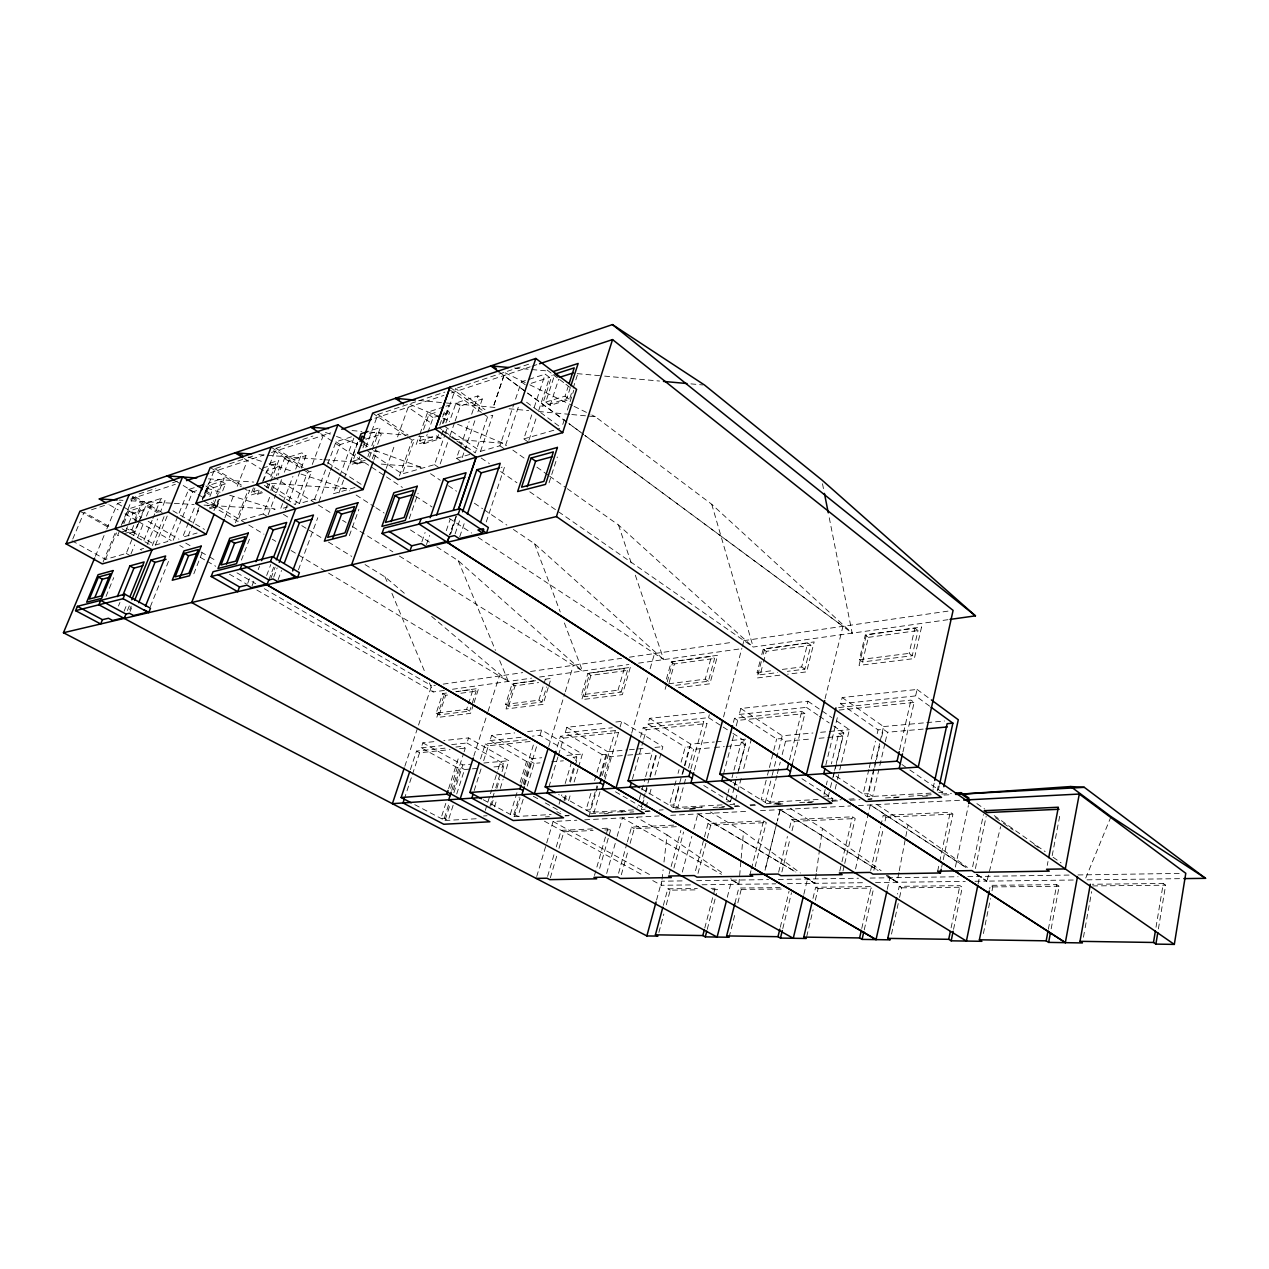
<?xml version="1.0" encoding="UTF-8"?>
<svg xmlns="http://www.w3.org/2000/svg" width="1269" height="1269" viewBox="0 0 1269 1269"><rect width="100%" height="100%" fill="white"/><g stroke="black" fill="none" stroke-linecap="round" stroke-linejoin="round"><path stroke-width="0.75" stroke-dasharray="5 3.75" d="M738.891 884.271L743.491 831.734L710.513 812.017M690.431 884.905L661.355 885.286L663.116 869.773M663.988 862.016L667.066 834.891L636.308 817.22M816.253 873.532L814.904 883.319L804.26 877.006M816.522 871.565L819.488 850.024M819.758 848.073L822.455 828.483L789.429 807.845M1156.011 927.242L1163.261 883.494L1092.292 884.255M1158.407 928.908L1165.624 885.191L1163.261 883.494M1083.456 937.22L1084.821 929.622M1085.169 927.718L1091.673 891.631M1048.368 929.194L1056.744 884.636L990.391 885.334L989.63 889.093M1051.16 928.829L1059.155 886.254L1056.744 884.636M1052.191 855.639L1060.297 813.048M1047.258 865.379L1047.988 861.492M898.88 872.628L897.024 882.272L886.444 875.705L897.199 882.272L887.523 875.309M899.245 870.724L905.479 838.301M905.844 836.398L908.033 824.961L875.071 803.325M983.427 933.54L990.47 898.579M992.025 890.806L992.818 886.92L990.391 885.334M975.417 868.535L986.14 816.411M978.066 884.017L979.62 876.419M953.558 929.336L962.299 887.221L959.872 885.667L899.261 886.317L897.548 894.026M972.657 866.727L983.427 814.539M951.1 927.829L959.872 885.667M955.367 867.06L968.374 805.529M941.614 867.282L942.835 861.588M943.232 859.684L952.94 814.111L950.227 812.255L883.208 815.38L881.051 824.882M937.632 871.2L939.266 863.602M939.663 861.699L950.227 812.255M938.743 792.681L942.581 792.459L943.406 788.636M937.22 790.904L938.457 785.225M939.266 785.812L938.441 789.619L932.667 789.952M933.08 788.065L934.333 782.37M891.504 934.063L899.15 899.388M899.578 897.453L901.688 887.824L899.261 886.317M887.237 889.363L889.902 877.767M861.762 928.448L871.248 886.619L815.65 887.221L812.906 898.722M902.925 751.978L914.14 702.423L910.952 700.107L835.954 707.832M929.59 706.135L915.615 695.92L917.075 689.448L842.188 697.538L840.665 703.787L878.069 729.881L883.43 729.389L887.491 732.245L924.165 729.009M864.237 929.891L873.675 888.11M870.661 870.502L880.607 826.785M899.673 749.725L910.952 700.107M873.881 870.328L883.351 828.546M885.08 820.948L885.936 817.157L883.208 815.38M912.237 655.74L909.112 653.376L914.901 628.155L865.284 635.039L859.351 659.674L862.492 661.958L912.237 655.74L918.01 630.55L914.901 628.155M930.986 793.109L867.298 796.71L879.607 743.618M880.051 741.731L883.557 726.566L842.188 697.538M884.874 743.555L872.691 796.409L868.535 793.664L874.23 769.093M874.674 767.206L875.975 761.527M876.419 759.639L879.925 744.522M881.669 736.956L883.43 729.389M855.528 868.932L870.296 804.943L966.375 867.758L870.439 804.927M885.318 741.683L887.491 732.245M842.997 870.915L844.297 865.299M844.742 863.428L855.211 818.553L852.482 816.808L791.602 819.631L789.286 829.022M868.853 769.474L863.142 793.982L868.535 793.664M869.297 767.586L875.436 741.191M877.196 733.641L878.069 729.881M839.777 871.089L841.537 863.602M841.966 861.73L852.482 816.808M832.147 801.754L832.892 798.645L800.469 777.754M835.192 789.064L837.017 781.403M837.477 779.483L839.317 771.822M839.761 769.902L841.141 764.16M841.601 762.241L849.389 729.675L833.463 718.746M806.703 936.57L813.08 909.746M815.348 900.165L818.093 888.665L815.65 887.221M803.848 894.312L807.512 879.02M828.181 797.027L830.005 789.429M830.465 787.526L832.29 779.912M832.75 778.024L834.114 772.313M834.574 770.41L835.954 764.699M836.398 762.812L842.79 736.179L838.73 733.403L831.385 763.89M833.321 776.866L843.869 732.943L830.846 724.06M862.492 661.958L868.393 637.355L865.284 635.039M825.833 765.048L837.778 715.748M824.025 794.362L825.865 786.748M826.325 784.845L827.245 781.022M780.292 927.242L789.048 891.282M782.767 928.622L791.507 892.694M781.878 871.946L790.19 838.206M792.03 830.703L794.331 821.329L791.602 819.631M825.056 698.696L842.949 626.315L585.041 435.6M778.643 872.184L787.43 836.525M776.85 822.946L764.969 870.518L776.755 822.962M780.165 809.638L777.326 821.043L780.086 809.638L878.307 870.55M792.348 763.859L804.895 713.543L801.707 711.37L734.481 718.302L733.006 723.885M817.839 715.161L806.434 707.372L807.972 701.234L740.81 708.483L739.256 714.431L776.66 738.986L781.482 738.542L785.559 741.223L811.208 738.97M789.556 759.893L801.707 711.37M818.14 799.47L765.334 802.452L772.091 775.787M772.298 774.788L782.212 735.798L812.921 733.006M782.291 669.413L801.691 666.955L807.75 643.002L810.875 645.239L804.832 669.16L787.367 671.349M749.995 874.563L750.962 870.74M751.438 868.821L763.541 820.948L707.991 823.533L695.222 871.851M776.898 775.518L770.172 802.182L766.016 799.597L761.178 799.882L766.984 777.04M777.389 773.614L780.261 762.177M782.196 754.563L785.559 741.223M755.182 866.616L766.27 822.613L763.541 820.948M1073.241 880.02L986.965 881.13L1000.654 826.722M734.91 903.354L738.796 888.046L780.134 887.602M767.475 775.137L768.919 769.426M769.411 767.523L773.281 752.295M773.757 750.391L776.66 738.986M729.104 937.252L735.417 912.379M737.844 902.814L741.239 889.426L738.796 888.046M727.296 897.231L731.737 880.147L738.923 884.287L730.722 878.656M734.18 787.668L729.802 804.451L734.45 804.197L741.762 776.089M743.697 768.586L751.486 738.606M704.787 927.988L715.066 888.3L717.508 889.664L711.592 889.728M707.245 929.32L716.525 893.439M761.305 661.561L757.006 677.995L779.912 675.156M763.224 654.249L764.652 648.776L814.159 641.908L806.624 671.856L787.541 674.22M727.597 794.457L725.646 801.929L730.309 801.659L731.769 796.044M728.089 792.586L729.072 788.858M732.007 777.643L733.466 772.044M733.958 770.172L741.286 742.159L745.934 741.746L736.654 777.326M759.893 661.784L757.054 672.602L760.194 674.743L763.018 663.941M763.494 662.148L766.317 651.346L810.875 645.239M734.703 784.813L736.163 779.198M734.656 785.797L735.639 782.069M738.542 770.886L745.363 744.776L741.286 742.159M723.457 774.328L734.243 733.403M736.21 725.963L737.686 720.38L804.895 713.543M697.998 873.421L706.801 839.999M707.293 838.143L710.719 825.136L766.27 822.613M761.781 654.582L763.192 649.173L807.75 643.002M723.536 716.969L741.873 648.269M742.381 646.365L743.92 640.639M682.31 872.057L691.827 836.43M693.826 828.927L697.839 813.921L795.711 872.009M663.354 905.368L667.811 888.808L697.347 888.49M673.902 868.075L683.594 832.004M658.881 932.429L663.83 914.045M666.288 904.845L670.238 890.14L697.807 889.855M690.939 768.84L703.787 721.458L706.976 723.504L694.191 770.838M656.565 900.086L661.672 881.209L684.99 880.86M704.279 712.432L649.569 718.349L647.967 724.012L708.562 717.651L709.339 714.733M669.08 874.135L670.619 868.424M671.142 866.521L680.866 830.418M675.996 780.863L669.334 805.196L673.712 804.943L683.943 767.428M684.451 765.556L689.559 746.807L693.62 749.329L712.781 747.647M641.242 788.636L673.474 807.623L679.074 787.097M682.643 774.027L690.78 744.142L714.288 742M675.774 685.308L708.388 681.231L714.59 658.437L711.481 656.343L671.253 661.91L664.972 684.245M685.482 779.293L677.852 807.385L673.712 804.943M688.544 768.062L693.62 749.329M678.043 773.392L679.058 769.648M681.104 762.161L685.212 747.187L689.559 746.807M668.811 683.753L705.247 679.153L711.481 656.343M621.334 874.738L628.044 850.769M630.106 843.377L634.23 828.625L677.297 826.658M645.049 793.49L641.337 806.814L637.117 807.052M645.588 791.586L649.316 778.262M649.839 776.358L655.692 755.404M643.891 799.962L641.242 809.448L645.461 809.21L614.957 791.491M646 792.379L647.063 788.588M650.236 777.199L656.596 754.452M645.984 807.322L647.571 801.627M649.68 794.045L651.267 788.366M654.947 775.105L662.862 746.695L621.747 721.363L615.862 721.998M665.115 689.337L666.685 683.769M667.208 681.913L672.951 661.482L717.651 655.296L709.894 683.801L676.805 687.893M669.144 682.548L674.362 663.957L714.59 658.437M618.574 873.246L626.854 843.711M627.378 841.855L631.518 827.087L674.585 825.088M639.243 799.454L641.368 791.856M641.908 789.968L645.096 778.563M645.635 776.66L653.075 750.074M632.406 778.992L643.145 741.048M643.684 739.161L646.365 729.675L706.976 723.504M606.677 873.453L616.702 838.238M617.146 836.382L622.46 817.855L721.49 874.309M594.479 875.467L607.962 828.181L610.675 829.704L598.841 871.28M640.496 737.21L643.193 727.708L703.787 721.458M631.692 733.165L648.031 676.298M650.125 668.731L654.534 653.551M605.043 779.198L618.526 732.514L615.354 730.579L560.454 736.242L556.488 749.392M620.129 726.931L621.747 721.363M621.128 692.128L627.457 670.397L624.364 668.398L587.864 673.458L581.488 694.793L584.597 696.697L621.128 692.128L618.019 690.177L581.488 694.793M590.878 793.395L586.04 810.019L590.022 809.781L597.001 785.733M599.682 776.485L606.122 754.294L610.151 756.689L625.807 755.309M588.959 816.427L597.842 785.812M600.586 776.342L607.724 751.724L627.409 749.916M602.363 775.454L615.354 730.579M599.999 791.793L594.13 812.097L590.022 809.781M604.282 777.009L610.151 756.689M618.019 690.177L624.364 668.398M594.638 780.483L602.156 754.643L606.122 754.294M550.334 877.799L556.821 855.734M558.994 848.374L563.864 831.829L593.115 830.497M564.007 800.2L565.673 794.553M569.575 781.387L573.477 768.205M575.714 760.686L576.824 756.927L540.007 735.338L532.314 736.131M564.8 800.85L566.466 795.235M570.352 782.101L576.998 759.608L573.001 757.26L576.824 756.927M568.607 800.691L570.812 793.22M574.127 782.021L577.982 768.966M578.537 767.095L582.392 754.024L541.641 730.008L524.335 731.88M547.605 876.371L554.109 854.275M556.282 846.915L561.168 830.354L592.369 828.911M536.724 876.498L553.078 821.471L576.824 820.234M559.058 804.197L561.834 794.806M565.181 783.544L571.875 761.019M584.597 696.697L590.942 675.394L627.457 670.397M548.938 786.891L557.963 756.863M558.519 754.992L563.595 738.098L618.526 732.514M602.156 754.643L565.213 732.689L566.846 727.28L604.092 723.267M548.716 746.553L564.753 693.651M565.324 691.748L573.334 665.289M523.177 799.359L517.99 816.395L513.929 814.19L510.297 814.397L517.26 791.697M527.222 786.114L534.154 763.399L539.991 762.875M548.192 687.687L543.053 704.406L506.045 708.974L514.072 683.515L535.47 680.549M548.763 685.831L551.047 678.392L543.259 679.47M520.163 782.243L526.54 761.432L530.156 761.114L534.154 763.399M521.638 783.259L533.551 744.395M513.929 814.19L519.148 797.122M523.209 783.861L530.156 761.114M483.219 799.708L514.357 816.601L520.084 797.9M524.081 784.797L532.092 758.608L541.752 757.736M524.827 785.035L536.692 746.204M540.007 735.338L541.641 730.008M535.518 680.707L512.042 683.959L505.601 704.374L538.881 700.171L545.305 679.359L548.367 681.231M505.601 704.374L508.663 706.198L541.974 702.027L546.622 686.91M494.529 806.846L496.829 799.47M500.256 788.398L503.127 779.182M503.698 777.326L508.853 760.734L468.562 737.908L443.801 740.588M485.297 810.368L491.69 789.889M492.261 788.033L497.496 771.282M498.082 769.411L499.827 763.843L503.317 763.526L501.001 770.981M489.961 806.418L495.196 789.635M495.767 787.763L500.414 772.853M491.642 805.101L493.371 799.518M496.845 788.366L499.732 779.071M502.048 771.647L503.793 766.064L499.827 763.843M508.663 706.198L515.087 685.799L538.579 682.579M474.241 790.46L481.3 768.11M483.663 760.654L488.375 745.76L530.68 741.445M526.54 761.432L490.008 740.573L491.642 735.417L514.722 732.927M480.539 758.91L485.266 743.983L527.555 739.637M453.128 805.276L448.322 820.313L444.309 818.219L440.977 818.41L445.816 803.372M456.729 793.982L464.549 769.522L470.434 769.014M473.797 756.118L487.502 713.257M488.042 711.401L499.367 675.996M448.607 788.652L459.251 755.563M450.638 788.335L457.284 767.65L460.599 767.348L464.549 769.522M549.065 482.791L557.345 456.999M451.748 790.349L463.534 753.612M464.121 751.771L465.295 748.107L462.202 746.362L454.588 747.155M451.701 744.602L466.929 742.999L468.562 737.908M444.309 818.219L449.131 803.15M453.366 789.952L460.599 767.348M414.741 804.657L444.991 820.504L450.336 803.832M453.89 792.728L462.788 764.937L470.466 764.239M570.304 387.68L566.704 398.847L541.847 406.429L552.11 375.18M446.45 693.048L442.643 693.572L436.187 713.146L466.643 709.308L467.817 705.675M468.404 703.867L473.083 689.368L476.113 691.145L471.433 705.627M553.665 377.829L545.718 402.067L550.143 405.35L569.48 399.481L572.525 390.059M573.128 388.187L577.982 373.134M436.187 713.146L439.217 714.875L469.689 711.068L470.862 707.452M562.77 424.417L564.499 419.024M567.402 410.03L573.778 390.249M473.48 704.454L470.609 713.352L436.758 717.54L444.784 693.112M474.051 702.677L478.635 688.433L456.079 691.557M545.718 402.067L565.054 396.15L568.1 386.728M550.143 405.35L558.661 379.272M528.887 440.264L536.184 418.088M538.627 410.68L549.556 377.416L545.194 374.133L521.337 381.842L514.595 401.94M439.217 714.875L445.657 695.317L449.464 694.793M404.256 799.153L419.579 752.755L450.067 749.646M457.284 767.65L421.213 747.79L422.847 742.841L434.284 741.604M528.285 442.104L523.811 438.9L531.759 414.836M534.201 407.444L545.194 374.133M404.843 766.254L417.913 726.963M418.532 725.091L431.603 685.783L435.473 685.228M486.265 521.94L504.729 466.405L501.128 467.404M410.363 769.648L416.518 751.074L445.07 748.139M505.617 445.181L518.783 405.731M444.372 426.146L480.507 451.367L499.907 445.784L513.977 403.764M459.743 536.724L464.819 521.686M480.507 451.367L492.769 415.249L487.582 416.851L475.32 452.874L439.217 427.748M503.967 375.529L493.34 406.826L503.872 375.561L526.159 392.042L499.637 372.309M450.844 533.678L456.539 516.88M455.143 533.773L460.092 519.148M446.276 530.712L450.098 519.481M462.186 457.665L464.073 452.161M464.708 450.321L475.383 419.167M477.905 411.822L482.299 398.989L477.985 395.88L456.015 402.987L449.496 421.657M421.911 541.704L425.099 532.472M426.463 544.623L429.636 535.407M460.933 461.329L456.507 458.283L459.664 449.115M460.298 447.275L469.149 421.578M471.671 414.233L477.985 395.88M440.216 463.883L449.289 437.757M449.94 435.901L454.476 422.831M455.127 420.975L460.314 406.048L482.299 398.989M441.628 435.188L443.468 429.921M445.911 422.91L449.591 412.393L445.292 409.348M366.757 450.368L402.21 473.924L434.521 464.628L444.943 434.744M445.593 432.872L446.894 429.128M439.756 425.147L444.673 411.108M409.205 518.656L418.12 493.229M438.566 434.617L437.282 438.281L416.105 444.721L419.309 435.679M442.405 423.624L448.829 405.319L445.292 406.461M443.436 423.227L455.587 388.536L485.012 409.681M420.911 437.012L419.595 440.74L423.909 443.69L427.193 434.395M427.859 432.523L433.11 417.644L449.591 412.393M419.944 433.871L427.653 412.171L443.531 407.032M423.545 429.557L428.827 414.662L437.979 411.711M399.418 475.97L412.187 440.105L414.487 439.391L402.21 473.924M386.22 468.42L394.897 444.309M397.562 436.901L408.221 407.222L432.618 424.116M349.372 535.629L358.889 509.361M367.867 456.602L369.184 452.985M371.817 445.752L377.083 431.301L381.319 434.157L377.385 444.991M369.549 457.252L371.595 451.669M372.261 449.797L380.414 427.447L369.85 430.873M372.325 458.696L376.719 446.799M373.768 460.124L377.099 450.923L374.91 451.605L369.977 448.306M355.447 454.048L352.814 461.218L357.065 464.01L359.682 456.856M362.966 447.909L366.233 438.963L381.319 434.157M365.821 447.449L377.908 414.408L416.962 401.401M338.902 492.911L343.566 480.221M344.232 478.413L357.572 442.199M357.652 442.929L349.53 465.009L365.361 460.187M339.299 477.477L333.271 493.784L355.304 487.439M339.965 475.653L354.035 437.583M329.861 472.29L318.868 501.858L314.601 499.177L299.405 503.539L264.999 482.077M330.559 470.45L340.171 444.578L355.161 439.772M298.453 569.765L317.773 517.72M314.601 499.177L327.021 465.866M327.719 464.026L335.999 441.818L354.701 435.775M273.723 577.109L277.165 567.909M278.101 579.679L281.528 570.495M266.664 575.476L270.805 564.515M299.405 503.539L311.603 471.132L307.526 472.385L295.328 504.713L260.97 483.33M268.838 579.949L273.644 567.18M312.269 464.486L323.325 435.33M271.011 578.029L275.135 567.084M285.462 509.773L288.19 502.556M288.888 500.747L300.531 470.006M301.213 468.198L306.019 455.539L301.879 452.874L284.494 458.49L278.101 475.145M247.693 583.359L249.755 577.934M282.606 503.555L280.544 508.98L287.936 506.854M283.288 501.747L292.933 476.398M295.677 469.165L301.879 452.874M252.039 585.866L254.086 580.456M258.21 569.622L259.574 566.022M204.008 501.112L237.636 521.337L263.206 513.977L269.599 497.337M272.423 489.929L275.262 482.537M268.124 514.691L275.896 494.371M276.594 492.531L281.544 479.603M284.367 472.211L288.602 461.123L306.019 455.539M266.633 487.629L268.029 483.981M270.852 476.684L275.77 463.899L279.878 466.5L276.372 475.621M268.029 488.295L270.059 483.045M270.725 481.3L278.799 460.346L267.585 463.962M241.396 560.137L249.454 539.182M270.773 490.215L273.581 482.918M254.974 488.01L253.562 491.642L257.702 494.18L259.098 490.564M262.588 481.538L266.791 470.688L279.878 466.5M263.365 481.062L276.007 448.338L292.6 442.802M235.447 522.78L247.899 490.786L249.739 490.215L237.636 521.337M253.419 487.819L250.564 495.164L261.763 491.753M224.946 517.657L233.623 495.529M237.24 486.297L247.376 460.473M213.938 510.693L218.189 499.954L219.949 499.399L215.603 510.424M209.528 508.821L216.412 506.728L219.886 497.94M222.662 490.897L225.454 483.87L221.409 481.395L209.337 485.266L204.468 497.496M193.824 573.826L202.421 551.983M207.18 505.855L212.351 504.269L213.731 500.747M216.523 493.704L221.409 481.395M215.778 499.463L212.938 506.617L209.496 507.663M216.491 497.67L224.28 477.985L208.75 482.997L202.39 498.939M198.868 507.806L197.456 511.344L200.899 510.297M202.326 500.113L214.858 468.689L222.218 466.246M188.193 535.93L192.523 525.08M193.237 523.272L199.725 506.997M203.341 497.94L207.656 487.09L203.659 484.647M209.893 496.449L213.351 487.724L225.454 483.87M150.361 606.661L169.729 558.328M188.446 522.685L182.657 537.184L197.123 533.012M189.176 520.877L194.966 506.394M194.252 487.693L188.605 489.517L167.667 541.498L155.452 545.02L126.361 528.364M173.171 540.261L181.8 518.783M182.53 516.991L192.587 491.928L198.25 490.104M130.136 611.42L131.611 607.756M124.092 611.23L127.059 603.917M164.066 516.642L152.169 545.956L121.412 528.38M127.408 610.5L129.644 605.123M155.452 545.02L167.365 515.626L165.747 516.134M129.708 609.818L131.183 606.17M143.952 540.293L152.121 520.274M152.867 518.466L161.036 498.447L164.986 500.779L160.544 511.693M118.477 606.027L119.952 602.426M147.22 544.401L157.578 518.958M130.961 553.887L134.641 544.893M137.591 537.691L143.492 523.304M146.443 516.102L150.868 505.3L164.986 500.779M134.482 520.274L139.685 507.679L143.603 509.964L138.416 522.558M106.009 596.43L113.734 577.649M129.406 533.154L134.72 531.537L137.686 524.351M72 540.784L105.486 559.407L126.218 553.427L132.88 537.231M133.626 535.423L146.95 503L161.036 498.447M1085.756 878.037L1111.025 816.601M123.87 523.605L129.041 511.106L139.685 507.679M125.568 531.203L132.944 513.358L143.603 509.964M103.043 562.104L115.749 531.552M105.486 559.407L116.51 532.853M121.237 525.414L133.531 495.767M119.032 532.108L117.557 535.677L120.967 534.646M122.728 523.193L128.645 508.932L142.318 504.507L131.199 531.521L122.665 534.122M95.397 556.282L106.041 530.791M106.802 528.967L117.446 503.476L123.045 501.62M72.761 539.008L84.119 512.232L108.96 526.381M91.511 509.773L108.119 504.237M139.098 493.911L155.817 488.343M172.552 482.775L178.12 480.919M229.594 463.788L246.186 458.268M248.026 457.649L255.386 455.19M294.44 442.199L312.888 436.06M418.818 400.782L444.848 392.105M457.459 387.917L530.49 363.6M130.517 499.161L175.36 484.314M210.48 472.687L264.063 454.952M271.455 452.494L330.701 432.888M374.974 418.231L443.896 395.405M451.399 392.93L530.188 366.852M532.06 366.233L537.675 364.362M262.683 468.102L275.77 463.899M369.565 433.728L377.083 431.301M531.188 383.317L549.556 377.416M121.935 531.997L130.786 529.284L134.72 531.537M253.562 491.642L259.162 489.913M352.814 461.218L362.22 458.331M419.595 440.74L436.06 435.695L440.406 438.693L423.909 443.69M257.702 494.18L265.173 491.912M357.065 464.01L364.6 461.71M143.651 548.414L140.24 549.398L144.269 551.682M456.507 458.283L471.56 453.953M523.811 438.9L559.724 428.557M773.852 804.165L781.181 802.69L763.668 803.911M621.001 812.144L626.061 811.335L614.259 812.16M689.527 809.067L702.28 807.084L674.886 809.003M443.198 684.118L522.717 672.618M530.49 671.491L621.651 658.31M629.361 657.199L732.197 642.32M743.856 640.639L949.244 610.944M256.846 590.022L433.221 691.97L444.769 690.352M452.478 689.273L531.727 678.138M539.531 677.043L628.885 664.496M638.545 663.148L741.429 648.697M529.792 491.801L753.199 647.047L948.054 619.684M455.968 691.732L473.083 689.368M460.885 693.239L476.113 691.145M868.393 637.355L918.01 630.55M757.054 672.602L772.583 670.635M859.351 659.674L909.112 653.376M760.194 674.743L777.659 672.57M421.213 747.79L442.167 745.601M490.008 740.573L522.701 737.146M565.213 732.689L612.293 727.756M739.256 714.431L806.434 707.372M840.665 703.787L915.615 695.92M459.584 748.678L465.295 748.107M839.158 710.053L914.14 702.423M483.901 763.002L508.853 760.734M566.91 755.436L582.392 754.024M629.392 749.741L645.144 748.298M654.978 747.409L662.862 746.695M716.239 741.826L724.076 741.112M731.912 740.398L745.617 739.145M820.599 732.308L849.389 729.675M883.557 726.566L924.863 722.791M926.83 722.616L944.533 720.998M838.73 733.403L843.869 732.943M472.401 768.84L478.286 768.316M493.974 766.936L503.793 766.064M551.682 761.844L563.373 760.813M627.758 755.134L651.251 753.072M714.701 747.473L724.282 746.632M726.201 746.458L745.363 744.776M819.108 738.272L842.79 736.179M629.9 812.128L633.818 811.859M645.556 811.034L649.458 810.764M659.245 810.082L663.164 809.812M689.765 809.067L695.602 808.654M713.099 807.433L724.773 806.624M734.497 805.942L738.384 805.672M750.058 804.863L755.896 804.451M775.978 804.26L783.877 803.705M799.676 802.595L813.508 801.627M831.274 800.39L841.157 799.708M849.056 799.153L856.956 798.598M868.059 799.153L871.93 798.883M885.508 797.931L901.022 796.853M908.778 796.313L932.049 794.68M941.741 794.013L951.449 793.331M545.432 816.903L549.366 816.633M565.102 815.539L569.035 815.269M590.656 813.778L612.293 812.287M483.552 815.951L487.058 815.745M823.565 796.266L828.736 795.964M444.991 820.504L479.73 818.553M514.357 816.601L551.158 814.524M633.39 809.892L590.148 812.319L558.646 794.553M673.474 807.623L722.109 804.895M827.721 798.931L832.892 798.645M565.086 815.919L569.004 815.713M604.393 813.762L608.311 813.54M645.128 811.51L650.918 811.192M691.716 808.956L695.618 808.734M719.063 807.449L724.932 807.132M734.703 806.592L742.524 806.148M750.328 805.72L756.197 805.403M777.865 804.213L783.734 803.88M807.195 802.595L813.064 802.278M832.623 801.199L840.443 800.771M850.214 800.231L860.001 799.692M868.075 799.248L871.962 799.026M893.36 797.852L901.133 797.424M922.531 796.25L930.304 795.822M943.93 795.06L951.702 794.632M584.739 819.822L659.119 815.951M670.698 815.332L748.773 811.272M760.496 810.653L850.611 805.958M858.431 805.561L961.728 800.168M602.125 828.451L607.962 828.181M604.821 829.958L610.675 829.704M794.331 821.329L855.211 818.553M885.936 817.157L952.94 814.111M696.649 880.686L768.602 879.591M778.294 879.449L858.479 878.243M870.217 878.069L958.079 876.736M967.803 876.593L1069.957 875.055M1077.952 874.944L1181.867 873.373M702.058 884.763L775.819 883.827M787.478 883.668L865.744 882.669M875.515 882.542L965.281 881.4M975.02 881.273L986.679 881.13L977.051 874.246M1087.041 879.845L1181.851 878.64M711.132 888.332L715.066 888.3M741.239 889.426L784.543 888.998M818.093 888.665L871.755 888.126M901.688 887.824L962.299 887.221M992.818 886.92L1059.155 886.254M1092.704 885.921L1165.624 885.191M119.048 500.113L122.998 500.351M130.897 500.811L172.394 503.238M174.361 503.349L194.125 504.507M203.992 505.094L275.119 509.25L229.673 495.211M208.513 478.841L253.768 482.077M271.487 483.346L346.247 488.692L349.546 490.802M258.892 454.619L322.072 459.505M324.039 459.664L367.487 463.026M381.303 464.089L420.785 467.151L424.036 469.34M352.068 430.588L361.887 431.412M369.739 432.079L407.048 435.219M418.818 436.203L444.356 438.36M454.175 439.185L503.254 443.309L506.458 445.578M514.468 367.994L547.796 370.992M577.205 373.641L602.68 375.941M604.647 376.116L659.547 381.049M690.907 383.873L702.677 384.935M419.008 400.481L444.483 402.828M446.434 403.003L497.369 407.682M509.123 408.777L528.713 410.569M538.516 411.473L569.844 414.36M571.811 414.535L595.32 416.708L711.735 504.285L852.165 633.152L828.657 514.77M206.942 488.184L222.091 492.864M248.296 457.062L261.477 461.329M269.012 463.756L291.616 471.053M301.039 474.098L346.247 488.692M325.498 432.443L334.651 435.79M336.491 436.457L362.141 445.8M374.974 450.463L420.785 467.151M410.014 404.446L441.089 417.406M442.929 418.167L450.241 421.213M457.554 424.258L503.254 443.309M505.062 372.785L528.078 383.984M529.839 384.84L572.319 405.509M574.08 406.366L590.006 414.122M591.782 414.979L595.32 416.708M416.518 751.074L419.579 752.755M544.449 821.202L644.16 875.864M652.758 880.575L661.355 885.286M667.811 888.808L670.238 890.14M553.078 821.471L651.33 875.515M422.847 742.841L462.788 764.937M556.821 811.7L560.914 813.968M533.361 796.282L538.484 799.137M545.305 802.928L560.66 811.478M466.929 742.999L503.317 763.526M126.218 553.427L130.215 555.679M485.266 743.983L488.375 745.76M631.518 827.087L634.23 828.625M79.963 511.185L108.928 527.666M491.642 735.417L532.092 758.608M129.041 511.106L132.944 513.358M442.643 693.572L445.657 695.317M466.643 709.308L469.689 711.068M109.562 504.903L118.128 509.852M124.981 513.802L136.973 520.734M138.686 521.733L171.22 540.531M179.786 545.48L183.196 547.462M200.328 557.361L205.467 560.327M207.18 561.326L215.746 566.275M229.435 574.191L246.567 584.089M117.446 503.476L122.57 506.458M124.267 507.441L141.351 517.355M148.172 521.321L178.913 539.151M185.734 543.116L190.858 546.082M201.105 552.031L207.926 555.996M209.639 556.98L216.476 560.946M236.954 572.842L255.735 583.74M264.269 588.689L431.603 685.783M132.452 496.671L159.101 512.232M131.976 497.845L157.308 512.692M146.95 503L150.868 505.3M135.228 496.766L162.289 512.644M172.917 510.788L204.499 529.427M697.95 813.921L795.822 871.993M804.023 877.006L814.666 883.319L806.751 877.593M560.454 736.242L563.595 738.098M707.991 823.533L710.719 825.136M566.846 727.28L607.724 751.724M175.693 480.999L204.563 498.368M211.288 502.461L263.936 534.17M272.28 539.214L275.817 541.34M291.093 550.54L508.346 681.421L498.463 657.628M512.042 683.959L515.087 685.799M188.605 489.517L192.587 491.928M538.881 700.171L541.974 702.027M212.351 504.269L216.412 506.728M205.34 490.564L211.828 494.498M205.055 491.991L211.622 495.973M703.756 785.479L734.45 804.197M209.337 485.266L213.351 487.724M263.206 513.977L267.41 516.546M210.21 467.547L241.348 486.741M242.982 487.756L247.899 490.786M283.447 514.373L288.444 517.451M301.768 525.652L321.739 537.945M328.401 542.037L351.719 556.393M365.044 564.594L385.03 576.887L404.573 593.464M214.858 468.689L243.093 486.122M732.927 782.37L765.334 802.452M643.193 727.708L646.365 729.675M647.967 724.012L685.212 747.187M780.038 809.638L878.132 870.55M649.569 718.349L690.78 744.142M587.864 673.458L590.942 675.394M244.267 458.569L331.003 512.977M342.598 520.353L346.04 522.431M352.639 526.651L392.851 551.841M399.434 556.076L582.503 671.015L563.722 621.191M273.596 450.701L301.054 468.261M302.672 469.292L307.526 472.385M284.494 458.49L288.602 461.123M276.007 448.338L303.513 465.945M271.058 447.164L303.18 467.642M304.719 468.689L309.588 471.751M356.129 495.037L374.244 506.68M375.894 507.727L384.11 513.025M410.458 529.95L430.207 542.64M436.79 546.876L458.204 560.628L582.408 671.031M708.562 717.651L721.553 726.027M723.187 727.074L731.309 732.308M732.927 733.355L745.934 741.746M327.545 462.55L361.062 484.298M734.481 718.302L737.686 720.38M976.448 874.246L986.965 881.13M976.178 874.262L986.679 881.13M836.065 776.168L867.298 796.71M671.253 661.91L674.362 663.957M740.81 708.483L782.212 735.798M335.999 441.818L340.171 444.578M320.66 433.633L402.416 487.439M415.518 496.147L432.079 506.981M449.289 518.371L471.624 533.043M478.143 537.406L663.703 659.61L634.801 573.604M705.247 679.153L708.388 681.231M364.044 442.199L368.946 445.482M363.378 443.912L368.327 447.211M430.54 473.702L440.28 480.269M448.401 485.726L456.523 491.198M474.4 503.222L482.521 508.695M484.139 509.789L506.886 525.096M513.39 529.459L534.503 543.671L663.703 659.61M434.521 464.628L438.915 467.611M372.658 413.139L405.858 435.79M407.444 436.869L412.187 440.105M377.908 414.408L408.126 435.045M819.457 716.271L829.228 722.949M807.972 701.234L820.71 709.99M822.312 711.084L831.861 717.651M901.926 764.493L908.271 768.871M909.857 769.966L942.581 792.459M667.066 834.891L724.202 874.167M976.876 803.594L984.76 809.067M994.198 815.618L1045.148 851.594M995.451 817.712L1001.971 822.201M1003.43 823.327L1013.296 830.053M1034.156 844.646L1040.77 849.135M442.342 430.889L466.659 447.798M481.141 457.982L489.374 463.582M500.605 471.513L516.943 482.759M428.827 414.662L433.11 417.644M763.192 649.173L766.317 651.346M801.691 666.955L804.832 669.16M499.907 445.784L504.364 448.94M512.866 450.114L525.667 459.204M536.866 467.135L548.081 475.082M549.667 476.208L565.673 487.566M567.275 488.692L618.495 525.001L753.088 647.063M1053.111 857.241L1061.09 862.888M456.015 402.987L460.314 406.048M908.033 824.961L967.422 867.377M449.924 387.251L482.172 410.268M450.432 390.249L481.379 412.409M482.934 413.52L487.582 416.851M822.455 828.483L881.178 870.74M743.491 831.734L800.422 873.009M526.572 402.241L560.01 426.844M917.075 689.448L929.765 698.775M527.507 392.978L567.64 422.625M568.893 423.576L583.55 434.395L569.131 423.83M584.803 435.362L852.197 633.152M527.745 393.216L567.529 422.656M521.337 381.842L525.683 385.078M565.054 396.15L569.48 399.481M547.098 370.04L551.793 373.609M553.363 374.799L558.074 378.368M559.645 379.558L564.356 383.127M565.926 384.317L570.638 387.87M431.634 616.417L508.314 681.437M385.03 576.887L388.092 584.2M391.915 593.337L425.575 673.712M429.398 682.849L433.221 691.97M458.204 560.628L495.433 650.315M534.503 543.671L560.248 611.959M618.495 525.001L632.295 566.117M711.735 504.285L753.199 647.047M822.486 483.727L823.644 489.548M921.564 627.029L914.346 658.563L859.065 665.384L866.441 634.659L921.564 627.029M630.312 667.399L622.413 694.603L581.805 699.631L589.752 673.03L630.312 667.399M455.968 516.546L449.686 535.058L456.063 516.531"/><path stroke-width="1.5" d="M1090.325 884.271L1079.998 941.328L1153.489 942.47L1155.885 944.104L1174.317 944.406L1185.785 873.31L1079.284 794.045L963.663 800.073M1153.489 942.47L1155.377 931.049M1155.885 944.104L1157.772 932.699M483.806 529.347L482.585 533.059L459.108 538.595L454.524 535.597L449.052 536.914L447.211 542.323L1065.341 942.645L1077.444 876.879M1079.284 794.045L1065.294 868.916L1046.513 869.249L1049.257 871.121L974.624 872.39L971.864 870.582L937.632 871.2L940.408 872.977L941.217 869.186M1079.998 941.328L1082.425 942.93L1048.622 942.391L1046.179 940.821L1048.004 931.129M1048.622 942.391L1050.446 932.699M1048.733 857.622L1058.346 807.227L984.221 810.685L986.933 812.557L1059.076 809.273M896.707 897.897L887.761 938.378L948.704 939.314L951.179 940.821L981.873 941.312L979.398 939.79L989.265 890.981M977.685 885.921L966.407 941.059L351.561 564.864L385.554 470.276M951.179 940.821L953.162 931.256M948.704 939.314L950.307 931.652M968.675 803.61L969.595 799.771L961.426 794.108L961.141 792.649L955.319 793.062M943.819 786.717L958.285 719.745L931.351 699.933M939.679 783.925L952.876 723.156L931.129 707.277M934.745 780.483L947.134 723.679L952.876 723.156M876.102 939.615L240.19 569.178L242.062 564.324L268.79 579.965L266.934 584.803L876.022 939.615L886.888 891.298M887.761 938.378L890.235 939.837L862.079 939.393L859.605 937.95L861.334 930.351M902.481 753.881L899.198 768.427L941.519 797.392L866.204 801.453L823.74 773.678L824.913 768.84M862.079 939.393L863.808 931.795M900.324 763.415L897.072 761.178L899.245 751.629M734.91 903.354L726.629 935.919L777.992 936.696L780.467 938.077L806.243 938.489L803.753 937.093L811.986 902.56M803.388 896.215L793.268 938.283L191.682 602.521L224.232 519.513M777.992 936.696L779.832 929.13M831.274 773.027L821.646 766.698L835.954 707.832M780.467 938.077L782.307 930.51M806.307 774.883L824.676 700.599M792.348 763.859L789.302 776.073L831.782 803.309L764.192 806.957L721.744 780.768L722.965 776.184M790.476 771.314L787.224 769.22L788.62 763.621M726.391 901.022L717.096 937.061L98.871 604.79L100.679 600.411L125.996 614.069M662.862 907.208L655.423 934.825L702.82 935.554L704.295 929.876M726.629 935.919L729.104 937.252L705.294 936.871L706.754 931.208M731.261 781.339L719.713 774.169L732.514 725.741M706.198 781.847L722.505 720.792M639.417 741.001L628.107 780.879L688.893 776.422L690.431 770.743M94.636 558.106L63.45 632.739L646.857 935.935L656.057 901.973M693.667 772.726L690.923 782.91L733.308 808.639L672.3 811.922L630.09 787.145L631.327 782.783M615.988 788.128L631.232 735.052M604.504 781.069L602.172 789.096L644.287 813.445L588.959 816.427L547.129 792.919L548.382 788.763M555.933 751.264L545.178 786.954L600.189 782.925L601.284 779.182M534.408 793.807L548.145 748.456M479.365 762.637L469.911 792.475L519.941 788.81L521.067 785.114M524.256 786.891L521.876 794.68L563.563 817.791L513.168 820.52L471.814 798.169L473.067 794.188M63.45 632.739L556.441 516.578L612.562 339.584L953.098 610.389L918.248 767.095L392.391 803.689L404.208 768.126M460.155 798.978L473.274 757.974M562.675 432.65L576.602 389.377L535.835 358.461L372.658 413.139L358.001 453.033L398.133 479.571L562.675 432.65L521.226 402.257L358.001 453.033M409.744 771.504L401.147 797.519L446.831 794.172L448.02 790.492M451.161 792.189L448.718 799.771L489.897 821.773L443.785 824.263L403.003 802.944L404.256 799.153M570.907 385.808L578.141 363.473L553.316 371.5M569.321 382.952L574.207 367.883L554.902 374.085L557.821 376.306M531.124 458.014L521.575 487.185L543.878 481.411L553.395 451.875L531.124 458.014L535.645 461.218L552.364 456.666M527.333 486.709L535.645 461.218M480.443 522.59L500.24 463.264L476.827 469.768L462.582 511.819M521.226 402.257L535.835 358.461M467.357 514.167L481.3 472.845L499.32 467.896M458.49 509.155L476.097 457.348M447.322 542.291L449.147 536.882L426.003 521.86M458.585 509.123L476.192 457.316L435.251 429.001L449.924 387.251M458.188 514.262L460.076 508.695L488.343 527.523L486.519 533.059L458.188 514.262L382.032 533.456L383.92 528.126L460.076 508.695M453.287 510.138L466.024 472.75L443.579 478.968L430.191 517.72M436.615 515.135L448.036 481.966L464.882 477.35M448.306 541.149L425.829 546.463L421.276 543.544L411.743 545.813L409.903 551.111L382.032 533.456M421.054 518.64L419.151 524.097L1065.437 942.661M435.346 428.97L450.019 387.219M394.976 495.465L385.395 522.416L404.097 517.578L413.694 490.31L394.976 495.465L399.386 498.336L412.488 494.767M391.122 521.67L399.386 498.336M364.044 442.199L337.919 424.766L210.21 467.547L195.838 503.476L234.067 526.349L363.077 489.564L373.102 461.964M332.764 538.199L341.583 514.088L355.431 510.312M359.016 439.248L361.046 433.728L368.089 431.444M360.047 441.517L362.03 436.139L364.837 438.027M337.253 511.344L327.703 537.342L344.978 532.885L354.527 506.585L337.253 511.344L341.583 514.088M292.647 570.971L313.459 515.024L295.138 520.1L279.243 562.405M284.288 563.15L299.421 522.749L312.269 519.227M195.838 503.476L323.294 463.819L337.919 424.766M270.503 561.548L272.375 556.583L299.373 572.652L297.533 577.585L270.503 561.548L211.193 576.491L213.049 571.732L272.375 556.583M273.565 557.202L286.683 522.447L269.044 527.333L255.957 561.675M276.325 559.899L295.645 508.79L256.56 484.584L271.138 447.148M261.636 560.597L273.295 529.919L285.652 526.524M267.188 583.93L251.341 587.674L247.011 585.168L239.524 586.944L237.715 591.687L211.193 576.491M230.419 540.721L221.012 564.959L235.78 561.136L245.234 536.66L230.419 540.721L234.622 543.211L243.886 540.689M226.58 563.959L234.622 543.211M202.088 488.597L182.625 476.795L79.963 511.185L66.067 543.846L102.297 563.912L206.165 534.297L214.144 514.104M180.024 577.379L188.605 555.743L197.25 553.395M184.481 553.363L175.138 576.824L188.907 573.271L198.265 549.572L184.481 553.363L188.605 555.743M201.485 490.088L203.659 484.647L198.012 486.487M145.475 606.17L165.636 555.996L150.932 560.073L134.593 600.411M138.718 602.68L154.992 562.373L166.049 559.343M130.025 596.62L144.111 561.961L129.882 565.895L117.335 596.589M124.203 618.431L126.028 614.053L129.39 613.26L133.546 615.497L148.203 612.039L144.031 609.754M131.77 599.777L152.121 549.699L115.035 528.618L129.184 494.688M66.067 543.846L168.333 512.026L182.625 476.795M122.887 595.209L133.927 568.163L142.826 565.72M123.077 598.698L124.901 594.225L150.488 608.216L148.695 612.657L123.077 598.698L75.585 610.659L77.393 606.344L124.901 594.225M124.996 617.527L112.592 620.446L108.468 618.257L102.44 619.684L100.695 623.967L75.585 610.659M94.826 597.54L102.408 579.219L109.293 577.347M98.427 577.046L89.29 599.047L101.266 595.938L110.435 573.731L98.427 577.046L102.408 579.219M106.152 502.921L99.299 498.955L612.451 324.594L704.628 385.11L821.725 479.841L975.449 615.846L950.021 619.415M186.527 480.618L208.639 473.289M341.758 429.223L371.278 419.452M539.547 363.743L612.562 339.584M559.264 377.401L573.318 372.927M268.758 579.965L273.025 578.95L277.403 581.519L295.709 577.205L291.299 574.587M483.156 528.761L477.969 529.998L482.585 533.059M926.1 728.834L947.324 726.963M719.713 774.169L787.224 769.22M821.646 766.698L897.072 761.178M961.426 794.108L1070.671 786.542L1084.313 787.335L1205.55 878.338L1183.818 878.608M955.589 794.426L1084.313 787.335M536.153 878.402L547.05 878.211L549.794 879.639L596.684 878.83L593.94 877.371L617.543 876.942L620.303 878.434L671.349 877.561L668.573 876.022L694.238 875.562L697.014 877.133L752.771 876.181L749.995 874.563L778.167 874.055L780.958 875.689L842.124 874.658L839.332 872.961L870.233 872.406L873.009 874.135L940.408 872.977M803.753 937.093L859.605 937.95M979.398 939.79L1046.179 940.821M646.857 935.935L657.897 936.11L655.423 934.825M99.299 498.955L117.081 500.002M174.63 480.38L167.175 475.891L196.711 478.001M242.839 457.586L235.114 452.811L250.992 454.001M319.027 432.539L310.762 427.114L328.497 428.605M498.876 371.785L490.913 365.9L508.583 367.471M663.465 381.414L686.989 383.524M395.5 398.307L415.09 400.116M167.175 475.891L170.966 477.065M235.114 452.811L242.649 455.238M310.794 427.098L314.49 428.446M399.037 399.878L395.389 398.355L403.494 403.875M490.913 365.9L496.227 368.47M401.147 797.519L411.251 802.817M77.393 606.344L102.44 619.684M702.82 935.554L705.294 936.871M446.831 794.172L449.972 795.853M469.911 792.475L481.522 798.788M519.941 788.81L523.129 790.587M129.882 565.895L133.927 568.163M545.178 786.954L555.235 792.633M150.932 560.073L154.992 562.373M218.014 574.587L239.524 586.944M600.189 782.925L603.425 784.797M168.333 512.026L206.165 534.297M628.107 780.879L639.592 787.652M269.044 527.333L273.295 529.919M688.893 776.422L692.144 778.405M295.138 520.1L299.421 522.749M388.837 531.251L411.743 545.813M323.294 463.819L363.077 489.564M1205.55 878.338L1111.025 816.601L1070.671 786.542M443.579 478.968L448.036 481.966M476.827 469.768L481.3 472.845M961.141 792.649L969.008 798.122M556.441 516.578L1174.317 944.406M612.451 324.594L975.449 615.846M824.422 493.419L828.276 512.835M557.408 447.434L545.511 484.393L517.625 491.563L529.554 455.143L557.408 447.434M417.247 486.265L405.271 520.401L381.89 526.397L393.866 492.753L417.247 486.265M357.906 502.714L345.961 535.629L324.372 541.165L336.301 508.695L357.906 502.714M248.28 533.091L236.462 563.737L217.998 568.48L229.768 538.23L248.28 533.091M201.184 546.146L189.478 575.793L172.267 580.219L183.926 550.92L201.184 546.146M113.084 570.558L101.631 598.349L86.673 602.188L98.078 574.714L113.084 570.558"/></g></svg>
